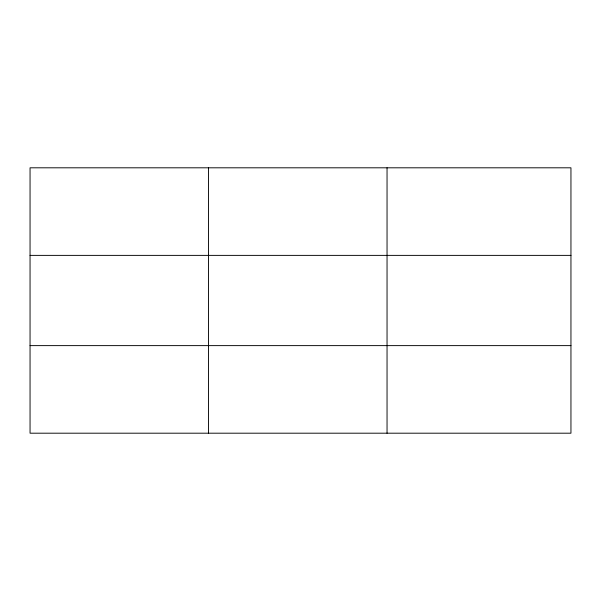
<?xml version="1.0" encoding="UTF-8"?>
<svg xmlns="http://www.w3.org/2000/svg" width="601" height="601" viewBox="0 0 601 601"><rect width="100%" height="100%" fill="white"/><g stroke="black" fill="none" stroke-linecap="round" stroke-linejoin="round"><path stroke-width="0.9" d="M208.547 433.193L208.547 167.807M387.044 433.193L387.044 167.807M570.95 255.38L570.95 167.807L30.05 167.807L30.05 433.193L570.95 433.193L570.95 255.38L30.05 255.38M30.05 345.62L570.95 345.62"/></g></svg>
